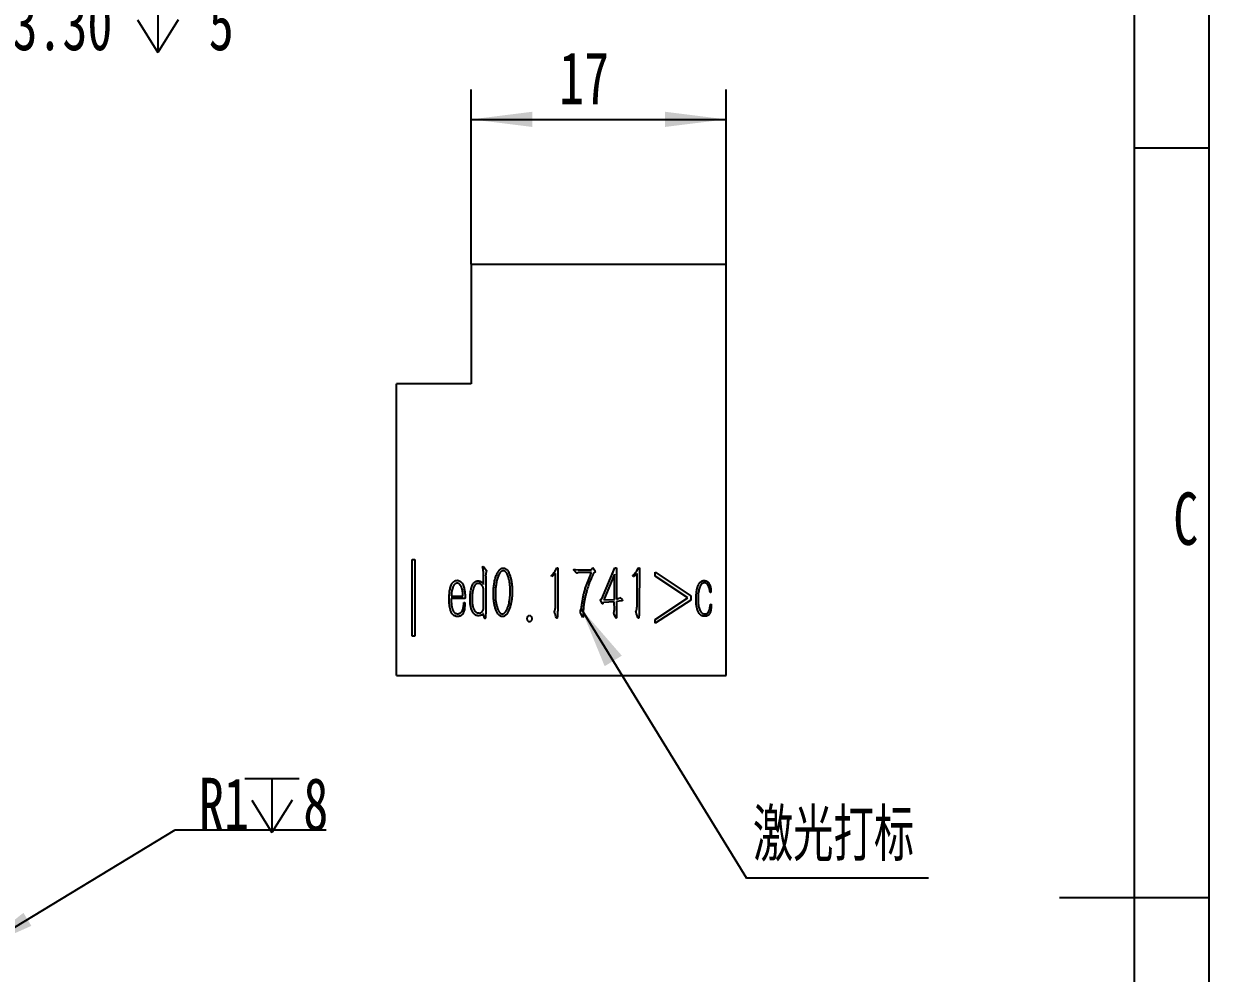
# Model space of a CAD drawing. Header units: millimetres. Extents: x 0 to 210, y 0 to 297.
# Drawn here: x 130.9 to 210, y 143.5 to 206.8 of the extents above; entities that cross this region are included whole.
import ezdxf

# ---------------------------------------------------------------- set-up
doc = ezdxf.new("R2010")
doc.units = ezdxf.units.MM
doc.layers.add('图框', color=7, linetype='Continuous')
doc.layers.add('根据设置的颜色创建', color=7, linetype='Continuous', lineweight=25)
doc.styles.add('SLDTEXTSTYLE0', font='TXT', dxfattribs={"width": 0.7, "bigfont": 'bigfont'})
doc.styles.add('SLDTEXTSTYLE5', font='TXT', dxfattribs={"width": 0.7})
doc.styles.add('SLDTEXTSTYLE7', font='TXT', dxfattribs={"width": 0.642857})
doc.dimstyles.new('SLDDIMSTYLE1', dxfattribs={"dimtxt": 3.5, "dimasz": 4.08, "dimexe": 0, "dimexo": 0.0625, "dimgap": 0.875, "dimtad": 2, "dimrnd": 1e-09, "dimzin": 12, "dimdsep": 46, "dimtxsty": 'SLDTEXTSTYLE5', "dimsah": 1, "dimcen": 0.09, "dimadec": 0, "dimazin": 3, "dimtfac": 1, "dimtmove": 0, "dimatfit": 0, "dimfxl": 0, "dimfrac": 2, "dimtolj": 1, "dimtzin": 12, "dimarcsym": 0})
doc.dimstyles.new('SLDDIMSTYLE4', dxfattribs={"dimtxt": 0.18, "dimasz": 4.08, "dimexe": 0, "dimexo": 0.0625, "dimgap": 0, "dimtad": 0, "dimtih": 1, "dimtoh": 1, "dimdec": 0, "dimrnd": 1e-09, "dimzin": 0, "dimdsep": 46, "dimtxsty": 'Standard', "dimsah": 1, "dimcen": 0.09, "dimadec": 0, "dimazin": 0, "dimtfac": 4.08, "dimtdec": 0, "dimtofl": 0, "dimtmove": 0, "dimatfit": 3, "dimfxl": 0, "dimfrac": 2, "dimtolj": 1, "dimtzin": 0, "dimarcsym": 0})
doc.dimstyles.new('SLDDIMSTYLE5', dxfattribs={"dimtxt": 3.5, "dimasz": 4.08, "dimexe": 0, "dimexo": 0.0625, "dimgap": 0.875, "dimtad": 0, "dimtih": 1, "dimtoh": 1, "dimdec": 6, "dimrnd": 1e-09, "dimzin": 12, "dimdsep": 46, "dimtxsty": 'SLDTEXTSTYLE5', "dimblk1": 'NONE', "dimsah": 1, "dimcen": 0, "dimadec": 0, "dimazin": 3, "dimtfac": 1, "dimtmove": 0, "dimatfit": 3, "dimldrblk": 'NONE', "dimfxl": 0, "dimfrac": 2, "dimtolj": 1, "dimtzin": 12, "dimarcsym": 0})
doc.dimstyles.new('SLDDIMSTYLE8', dxfattribs={"dimtxt": 3.5, "dimasz": 4.08, "dimexe": 0, "dimexo": 0.0625, "dimgap": 0.875, "dimtad": 0, "dimtih": 1, "dimtoh": 1, "dimrnd": 1e-09, "dimzin": 12, "dimdsep": 46, "dimtxsty": 'SLDTEXTSTYLE5', "dimsah": 1, "dimcen": 0, "dimadec": 0, "dimazin": 3, "dimtfac": 1, "dimtofl": 0, "dimtmove": 0, "dimatfit": 3, "dimfxl": 0, "dimfrac": 2, "dimtolj": 1, "dimtzin": 12, "dimarcsym": 0})

# ---------------------------------------------------------------- blocks, each defined once
blk = doc.blocks.new('SW_SYMBOL_HOLE_DEPTH')
at = {"layer": '根据设置的颜色创建', "color": 0}
for p, q in [((0, 875), (800, 875)), ((400, 875), (400, 75)), ((100, 555), (400, 75)), ((700, 555), (400, 75))]:
    blk.add_line(p, q, dxfattribs=at)
blk = doc.blocks.new('_D_8')
at = {"layer": '根据设置的颜色创建'}
for p, q in [((104.416, 232.821), (106.398, 230.183)), ((106.398, 230.183), (122.522, 208.728)), ((122.522, 208.728), (145.59, 208.728))]:
    blk.add_line(p, q, dxfattribs=at)
blk.add_solid([(106.398, 230.183), (108.443, 226.616), (109.256, 227.227)], dxfattribs=at)
at = {"layer": '根据设置的颜色创建', "xscale": 0.004511737089201878, "yscale": 0.004511737089201878, "zscale": 0.004511737089201878}
for p in [(138.625, 209.064), (138.025, 204.55)]:
    blk.add_blockref('SW_SYMBOL_HOLE_DEPTH', p, dxfattribs=at)
at = {"layer": '根据设置的颜色创建', "char_height": 3.5, "attachment_point": 1}
for s, insert, style in [('M4 - 6H', (125.422, 213.055), 'SLDTEXTSTYLE7'), ('5', (143.835, 213.055), 'SLDTEXTSTYLE5'), ('%%c', (124.709, 208.555), 'SLDTEXTSTYLE5'), ('3.30', (130.136, 208.541), 'SLDTEXTSTYLE5'), ('5', (143.236, 208.541), 'SLDTEXTSTYLE5')]:
    blk.add_mtext(s, dxfattribs=dict(at, insert=insert, style=style))
blk = doc.blocks.new('_None')
blk = doc.blocks.new('_D_15')
at = {"layer": '根据设置的颜色创建'}
for p, q in [((160.754, 190.773), (160.754, 202.425)), ((177.754, 190.773), (177.754, 202.425)), ((160.754, 200.425), (177.754, 200.425))]:
    blk.add_line(p, q, dxfattribs=at)
for points in [[(160.754, 200.425), (164.834, 199.917), (164.834, 200.933)], [(177.754, 200.425), (173.674, 200.933), (173.674, 199.917)]]:
    blk.add_solid(points, dxfattribs=at)
at = {"layer": '根据设置的颜色创建', "insert": (166.615, 204.936), "char_height": 3.5, "attachment_point": 1, "style": 'SLDTEXTSTYLE5'}
blk.add_mtext('17', dxfattribs=at)
blk = doc.blocks.new('SW_NOTE_0_2')
at = {"layer": '根据设置的颜色创建', "color": 0}
blk.add_line((12.13, 0), (0, 0), dxfattribs=at)
at = {"layer": '根据设置的颜色创建', "color": 0, "insert": (0.405, 4.625), "char_height": 3.5, "attachment_point": 1, "style": 'SLDTEXTSTYLE0'}
blk.add_mtext('激光打标', dxfattribs=at)
blk = doc.blocks.new('_D_18')
at = {"layer": '根据设置的颜色创建'}
for p, q in [((127.64, 144.941), (140.992, 153.026)), ((140.992, 153.026), (151.076, 153.026)), ((126.785, 144.423), (127.64, 144.941))]:
    blk.add_line(p, q, dxfattribs=at)
blk.add_solid([(127.64, 144.941), (131.394, 146.62), (130.867, 147.489)], dxfattribs=at)
at = {"layer": '根据设置的颜色创建', "xscale": 0.004511737089201878, "yscale": 0.004511737089201878, "zscale": 0.004511737089201878}
blk.add_blockref('SW_SYMBOL_HOLE_DEPTH', (145.647, 152.507), dxfattribs=at)
at = {"layer": '根据设置的颜色创建', "char_height": 3.5, "attachment_point": 1, "style": 'SLDTEXTSTYLE5'}
for s, insert in [('R1', (142.58, 156.499)), ('8', (149.545, 156.499))]:
    blk.add_mtext(s, dxfattribs=dict(at, insert=insert))

msp = doc.modelspace()

# ---------------------------------------------------------------- linework, layer by layer
at = {"color": 7, "linetype": 'Continuous', "lineweight": 25}
for p, q in [((160.75433, 190.7730031), (160.75433, 182.7730031)), ((160.75433, 190.7730031), (177.75433, 190.7730031)), ((177.75433, 163.3270031), (177.75433, 190.7730031)), ((155.75433, 163.3270031), (155.75433, 182.7730031)), ((160.75433, 182.7730031), (155.75433, 182.7730031)), ((156.8176355, 171.0618078), (156.9884218, 171.0618078)), ((156.8176355, 165.9568643), (156.8176355, 171.0618078)), ((156.9884218, 171.0618078), (156.9884218, 165.9568643)), ((161.5012068, 170.5628733), (161.5467, 170.6135871)), ((161.5265637, 170.4823278), (161.5012068, 170.5628733)), ((161.5467, 170.6135871), (161.7734207, 170.316762)), ((166.3794296, 170.1250936), (166.1176568, 169.8983729)), ((166.3749549, 168.151729), (166.3794296, 170.1250936)), ((166.4100071, 170.3868664), (166.4704162, 170.4979894)), ((166.4704162, 170.4979894), (166.5256048, 170.4979894)), ((166.5256048, 170.4979894), (166.5203842, 167.8243265)), ((167.6047652, 170.3973075), (167.7054471, 170.3868664)), ((167.7099219, 170.2362165), (167.6047652, 170.3570348)), ((167.7054471, 170.3868664), (167.8814539, 170.3771711)), ((167.8613176, 170.1802822), (167.8106037, 170.1601458)), ((168.1931948, 170.2004185), (167.9515583, 170.1907232)), ((168.3043178, 170.3667301), (168.7525385, 170.3771711)), ((168.6563314, 169.908814), (168.7771496, 170.2004185)), ((168.7525385, 170.3771711), (168.8576951, 170.527821)), ((168.8576951, 170.527821), (169.0344477, 170.2712687)), ((169.0344477, 170.2712687), (168.9136295, 170.1601458)), ((169.473719, 168.4440793), (170.3246672, 170.4979894)), ((170.3246672, 170.4979894), (170.4350444, 170.4979894)), ((170.4350444, 170.4979894), (170.4350444, 168.4239429)), ((171.8207252, 170.1250936), (171.5589523, 169.8983729)), ((171.8162504, 168.151729), (171.8207252, 170.1250936)), ((171.8513026, 170.3868664), (171.9117118, 170.4979894)), ((171.9117118, 170.4979894), (171.9669003, 170.4979894)), ((171.9669003, 170.4979894), (171.9616798, 167.8243265)), ((173.0154833, 170.2056391), (175.3967959, 168.6297814)), ((173.0154833, 169.9438662), (173.0154833, 170.2056391)), ((161.5467, 169.4352363), (161.572057, 169.3852683)), ((161.572057, 169.3852683), (161.572057, 169.9543073)), ((161.7130116, 169.908814), (161.7130116, 167.5677742)), ((166.1176568, 169.8983729), (166.0975204, 169.984139)), ((168.475104, 169.4605933), (168.6563314, 169.908814)), ((170.2993103, 170.0751255), (169.5893167, 168.3680086)), ((170.2993103, 168.4038066), (170.2993103, 170.0751255)), ((171.5589523, 169.8983729), (171.538816, 169.984139)), ((175.2051275, 168.5044884), (173.0154833, 169.9438662)), ((159.4226855, 168.6901905), (159.417465, 168.6200861)), ((159.417465, 168.6200861), (160.197563, 168.6200861)), ((161.572057, 167.9153131), (161.572057, 169.0727816)), ((170.6364081, 168.4992679), (170.6714603, 168.5290995)), ((170.6714603, 168.5290995), (170.8124149, 168.3836702)), ((175.3967959, 168.6297814), (175.3967959, 168.3583133)), ((176.7451871, 168.8669431), (176.6899986, 168.8669431)), ((176.7407124, 169.0325089), (176.7451871, 168.8669431)), ((160.2229199, 168.4485541), (159.4077697, 168.4485541)), ((160.2579721, 168.0816246), (160.2631927, 168.1920017)), ((160.2631927, 168.1920017), (160.3183813, 168.1920017)), ((168.0477655, 167.6281833), (168.0880382, 167.7691379)), ((169.3782577, 168.4038066), (169.4185304, 168.4135019)), ((169.4834143, 168.1263721), (169.387953, 168.3180405)), ((169.4185304, 168.4135019), (169.473719, 168.4440793)), ((169.5840962, 168.1972223), (169.5341281, 168.1218973)), ((170.2940898, 168.237495), (169.5840962, 168.1972223)), ((169.5893167, 168.3680086), (170.2993103, 168.4038066)), ((170.2993103, 167.7035082), (170.2940898, 168.237495)), ((170.7878038, 168.3031247), (170.4350444, 168.2628519)), ((170.4350444, 168.2628519), (170.4350444, 167.3611899)), ((170.4857582, 168.4336382), (170.5610832, 168.4642157)), ((173.0154833, 167.0591443), (175.2051275, 168.5044884)), ((175.3967959, 168.3583133), (173.0154833, 166.8175078)), ((176.6899986, 167.9555858), (176.7049144, 168.0860993)), ((176.7049144, 168.0860993), (176.7608488, 168.0860993)), ((161.5519206, 167.3917674), (161.5668364, 167.4469559)), ((161.6071092, 167.2403717), (161.572057, 167.3007808)), ((161.7130116, 167.5677742), (161.7025705, 167.2858649)), ((166.3950913, 167.2657286), (166.3391569, 167.4469559)), ((166.4197024, 167.2000989), (166.3950913, 167.2657286)), ((168.1887201, 167.1956242), (168.0276291, 167.5528583)), ((168.2237723, 167.2157605), (168.1887201, 167.1956242)), ((168.2237723, 167.4320401), (168.2237723, 167.2157605)), ((170.3194467, 167.3365788), (170.2940898, 167.4066832)), ((170.36494, 167.2455922), (170.3194467, 167.3365788)), ((171.8363868, 167.2657286), (171.7804524, 167.4469559)), ((171.8609979, 167.2000989), (171.8363868, 167.2657286)), ((173.0154833, 166.8175078), (173.0154833, 167.0591443)), ((156.9884218, 165.9568643), (156.8176355, 165.9568643)), ((155.75433, 163.3270031), (177.75433, 163.3270031))]:
    msp.add_line(p, q, dxfattribs=at)
for points, knots in [([(161.572057, 169.9543073), (161.5722183, 169.9766832), (161.5725232, 170.018955), (161.5705058, 170.0788533), (161.5694002, 170.1318271), (161.5662385, 170.1942588), (161.5608665, 170.2695019), (161.5513366, 170.3432072), (161.5432082, 170.3992899), (161.5386912, 170.4343104), (161.5326961, 170.4611199), (161.5283565, 170.4761275), (161.5265637, 170.4823278)], [0, 0, 0, 0, 0.1263505711, 0.2386972818, 0.338413382, 0.4255567226, 0.591697507, 0.7642624453, 0.8450687819, 0.9117796617, 0.9635527599, 1, 1, 1, 1]), ([(161.7734207, 170.316762), (161.767301, 170.2996624), (161.7561986, 170.2686403), (161.742224, 170.2226535), (161.7315121, 170.1746509), (161.721114, 170.1291213), (161.714213, 170.0820131), (161.7118036, 170.0341397), (161.7111157, 169.9751829), (161.7123441, 169.9321809), (161.7130116, 169.908814)], [0, 0, 0, 0, 0.1310422939, 0.2377367367, 0.3465068799, 0.4858204917, 0.5746067855, 0.6896310429, 0.8313489622, 1, 1, 1, 1]), ([(162.2283536, 168.9273523), (162.230784, 168.9755993), (162.2357634, 169.0744483), (162.2492999, 169.2259605), (162.2692666, 169.3840229), (162.2924204, 169.5463499), (162.3244591, 169.7067062), (162.3654626, 169.8592038), (162.4178068, 170.000201), (162.4700381, 170.1084687), (162.5141921, 170.1878493), (162.5463184, 170.2406552), (162.576882, 170.2882771), (162.6069942, 170.3296517), (162.6365495, 170.3648832), (162.6638069, 170.3954318), (162.6913157, 170.4192154), (162.7258157, 170.442799), (162.7678096, 170.4638331), (162.8164728, 170.4822341), (162.8632973, 170.4928785), (162.8938012, 170.4928045), (162.9085155, 170.4927688)], [0, 0, 0, 0, 0.07916057, 0.1621851762, 0.2491989117, 0.3402302559, 0.43083214, 0.5170141061, 0.5987402001, 0.6769102285, 0.7137491725, 0.7475649816, 0.7781870412, 0.8064617731, 0.8313425874, 0.8535406602, 0.8734694773, 0.8907583641, 0.9219150304, 0.950142765, 0.9759501947, 1, 1, 1, 1]), ([(162.903295, 170.3115415), (162.8917925, 170.3107045), (162.8676217, 170.3089456), (162.8307228, 170.2976354), (162.7915592, 170.27995), (162.7485326, 170.2554184), (162.7037111, 170.2160454), (162.6584534, 170.1584114), (162.6116235, 170.0819637), (162.5627456, 169.9878568), (162.516044, 169.8769801), (162.476365, 169.7499808), (162.4420771, 169.6090075), (162.4162506, 169.4580347), (162.3953879, 169.3069353), (162.3791209, 169.1649101), (162.3666588, 169.0363855), (162.3618717, 168.9552122), (162.3596129, 168.9169112)], [0, 0, 0, 0, 0.0217120379, 0.0456247166, 0.0723052867, 0.1028056921, 0.138738341, 0.1841016935, 0.2406053112, 0.3077652417, 0.3841068001, 0.467357697, 0.5586324363, 0.657765903, 0.75631126, 0.8465280996, 0.9275853118, 1, 1, 1, 1]), ([(163.3410746, 169.2741454), (163.3374778, 169.3107023), (163.3304964, 169.3816587), (163.3182227, 169.4842075), (163.3029922, 169.5793823), (163.2815314, 169.6966357), (163.246888, 169.837328), (163.1991692, 169.9712714), (163.1580123, 170.0723999), (163.1226368, 170.1364743), (163.086657, 170.1908511), (163.0466745, 170.2323475), (163.0077561, 170.264684), (162.9711266, 170.2888525), (162.9369145, 170.3059166), (162.9138763, 170.3097711), (162.903295, 170.3115415)], [0, 0, 0, 0, 0.0930596256, 0.1806273922, 0.261596236, 0.3371918324, 0.4826061386, 0.6280040782, 0.6971375189, 0.7588599939, 0.8131899658, 0.86174906, 0.9042446118, 0.9411020322, 0.9729484077, 1, 1, 1, 1]), ([(162.9085155, 170.4927688), (162.9225857, 170.4903085), (162.9523041, 170.4851119), (162.9962401, 170.4657899), (163.0428718, 170.4400938), (163.0924854, 170.4067894), (163.14202, 170.3620098), (163.1879267, 170.3027005), (163.2305453, 170.2302672), (163.2835079, 170.1156302), (163.3418709, 169.9602477), (163.3876972, 169.7970982), (163.4174646, 169.660876), (163.4368777, 169.5521927), (163.4523142, 169.436945), (163.4688905, 169.2749292), (163.4836736, 169.0673216), (163.4860562, 168.900035), (163.4872498, 168.8162293)], [0, 0, 0, 0, 0.0227311056, 0.04801163368, 0.0760768659, 0.10778188433, 0.1431841474, 0.18217361406, 0.22703060052, 0.27709696109, 0.38361625676, 0.49167286789, 0.54733691486, 0.60619633797, 0.66788496967, 0.73293095136, 0.86620623533, 1, 1, 1, 1]), ([(166.0975204, 169.984139), (166.1187988, 170.0061261), (166.1586862, 170.0473419), (166.2119933, 170.1066851), (166.2558365, 170.1581857), (166.3015022, 170.2183923), (166.3526301, 170.293319), (166.3903865, 170.354877), (166.4100071, 170.3868664)], [0, 0, 0, 0, 0.1795309137, 0.3365381032, 0.4680308961, 0.5762760266, 0.7798061165, 1, 1, 1, 1]), ([(167.6047652, 170.3570348), (167.6007747, 170.3624698), (167.5946669, 170.3707886), (167.5872056, 170.3835686), (167.5936116, 170.3937286), (167.6004346, 170.3959179), (167.6047652, 170.3973075)], [0, 0, 0, 0, 0.39423952173, 0.60342015227, 0.74829008669, 1, 1, 1, 1]), ([(167.7807721, 170.1601458), (167.7766658, 170.1622052), (167.7660729, 170.1675178), (167.7510831, 170.1840806), (167.7307956, 170.2065746), (167.7174101, 170.2255827), (167.7099219, 170.2362165)], [0, 0, 0, 0, 0.1305020911, 0.3366602458, 0.6289044269, 1, 1, 1, 1]), ([(167.8106037, 170.1601458), (167.8048747, 170.158899), (167.7948819, 170.1567242), (167.784992, 170.1591225), (167.7807721, 170.1601458)], [0, 0, 0, 0, 0.5733133534, 1, 1, 1, 1]), ([(167.9515583, 170.1907232), (167.9337926, 170.1908639), (167.903228, 170.1911058), (167.8736876, 170.1834768), (167.8613176, 170.1802822)], [0, 0, 0, 0, 0.5812522601, 1, 1, 1, 1]), ([(167.8814539, 170.3771711), (167.9229567, 170.3742044), (168.0016866, 170.3685766), (168.1138459, 170.3641375), (168.2133654, 170.3627941), (168.2754854, 170.3654824), (168.3043178, 170.3667301)], [0, 0, 0, 0, 0.2948824825, 0.5593856252, 0.7954928687, 1, 1, 1, 1]), ([(168.7771496, 170.2004185), (168.7416008, 170.2009443), (168.6734885, 170.2019516), (168.5762847, 170.2029404), (168.4885261, 170.2022012), (168.4107166, 170.2039817), (168.3426038, 170.2023274), (168.2841803, 170.2028607), (168.2354402, 170.2022291), (168.2061201, 170.2009725), (168.1931948, 170.2004185)], [0, 0, 0, 0, 0.1826314889, 0.3499257717, 0.4993369231, 0.6334299347, 0.7496456243, 0.8492530585, 0.9335459459, 1, 1, 1, 1]), ([(168.9136295, 170.1601458), (168.9082459, 170.1469341), (168.8983661, 170.1226881), (168.8835483, 170.0897526), (168.8729261, 170.062316), (168.8642185, 170.0422845), (168.8569279, 170.0256642), (168.8494853, 170.008504), (168.8395488, 169.9856304), (168.8272442, 169.9568745), (168.8112029, 169.9229588), (168.7943177, 169.882844), (168.7740379, 169.8374126), (168.7438438, 169.7705643), (168.7068996, 169.6863031), (168.6671563, 169.5884189), (168.6301347, 169.4985609), (168.5876485, 169.3860044), (168.5394562, 169.2433115), (168.4830778, 169.0628937), (168.4281776, 168.8652277), (168.3720579, 168.6519041), (168.3221123, 168.4253155), (168.2866236, 168.232025), (168.2639771, 168.0780451), (168.2494145, 167.9672127), (168.239455, 167.8611836), (168.2308671, 167.7610292), (168.2258722, 167.6674995), (168.2227846, 167.5817221), (168.2217535, 167.5041232), (168.2231248, 167.4551579), (168.2237723, 167.4320401)], [0, 0, 0, 0, 0.0150833122, 0.0276807248, 0.0381748204, 0.0461819129, 0.0507723155, 0.0573644518, 0.0659583402, 0.077140872, 0.090432134, 0.105618156, 0.1231521503, 0.1430348239, 0.1831745533, 0.2204180343, 0.2547312275, 0.2859258175, 0.3476022095, 0.413944586, 0.4857572797, 0.5644904229, 0.6471398242, 0.731022198, 0.7722093708, 0.8116905081, 0.8491955576, 0.8847973243, 0.9179669505, 0.9482124839, 0.9755496991, 1, 1, 1, 1]), ([(171.538816, 169.984139), (171.5600944, 170.0061261), (171.5999817, 170.0473419), (171.6532888, 170.1066851), (171.6971321, 170.1581857), (171.7427978, 170.2183923), (171.7939257, 170.293319), (171.831682, 170.354877), (171.8513026, 170.3868664)], [0, 0, 0, 0, 0.1795309137, 0.3365381032, 0.4680308961, 0.5762760266, 0.7798061165, 1, 1, 1, 1]), ([(159.2765104, 168.5044884), (159.2777236, 168.538546), (159.2800621, 168.6041895), (159.2839176, 168.6989884), (159.2912072, 168.7864362), (159.3002282, 168.8916675), (159.3179687, 169.0117675), (159.3441971, 169.1475711), (159.382668, 169.2761112), (159.4232087, 169.3800585), (159.464129, 169.4584434), (159.4991206, 169.510222), (159.538021, 169.5544913), (159.581719, 169.5892135), (159.6265593, 169.6171491), (159.6699358, 169.6403983), (159.7124008, 169.6576157), (159.740785, 169.6640529), (159.7545628, 169.6671775)], [0, 0, 0, 0, 0.0758184964, 0.1461343756, 0.2110325569, 0.2710176123, 0.3810637391, 0.4809580641, 0.5784285819, 0.6791765897, 0.7286584735, 0.7748308199, 0.8179120746, 0.8591987657, 0.898477103, 0.9353370608, 0.9686121969, 1, 1, 1, 1]), ([(159.8052766, 169.4807296), (159.7895001, 169.4788282), (159.7582346, 169.4750601), (159.7124967, 169.4587663), (159.6702631, 169.4318386), (159.6298864, 169.3976063), (159.5938679, 169.3556777), (159.5612174, 169.308111), (159.5337945, 169.2544269), (159.5044016, 169.1741786), (159.4746863, 169.0663676), (159.4501978, 168.9552976), (159.4370584, 168.8657784), (159.4281838, 168.8029933), (159.4237272, 168.7449489), (159.4230214, 168.7078466), (159.4226855, 168.6901905)], [0, 0, 0, 0, 0.0501712765, 0.0994279524, 0.1520368615, 0.2078301066, 0.2663560694, 0.3263487358, 0.3900182285, 0.4564828938, 0.596391126, 0.7435570837, 0.8159727278, 0.882604717, 0.9441347314, 1, 1, 1, 1]), ([(159.7545628, 169.6671775), (159.7746841, 169.6695227), (159.8147781, 169.6741957), (159.8759847, 169.6658454), (159.9362555, 169.6457792), (159.9954528, 169.6154104), (160.0503529, 169.5752486), (160.1008914, 169.52866), (160.1431101, 169.4737594), (160.190333, 169.3925054), (160.2372458, 169.2835263), (160.2736544, 169.1495209), (160.2988208, 169.0228213), (160.3163346, 168.9097643), (160.3264871, 168.8116151), (160.3336906, 168.725077), (160.3372866, 168.6442535), (160.3389707, 168.579268), (160.338035, 168.5311265), (160.3365924, 168.5021191), (160.3318555, 168.4818442), (160.3273955, 168.4653408), (160.3123122, 168.4573254), (160.2913329, 168.4515295), (160.2601794, 168.4497638), (160.2363189, 168.4489891), (160.2229199, 168.4485541)], [0, 0, 0, 0, 0.0378006054, 0.0753222782, 0.1144711658, 0.1563079281, 0.1993189612, 0.2414626397, 0.284566735, 0.3283859793, 0.417179683, 0.5057193339, 0.5878645774, 0.6589503819, 0.7198020893, 0.7725587232, 0.8214809991, 0.8712873982, 0.8940967012, 0.9118368934, 0.9251638947, 0.9337201526, 0.9421102537, 0.9552160106, 0.974851219, 1, 1, 1, 1]), ([(160.197563, 168.6200861), (160.1972015, 168.6544074), (160.1964592, 168.724886), (160.1877239, 168.8344562), (160.1722652, 168.953224), (160.1504585, 169.0569946), (160.1286005, 169.1408668), (160.1102037, 169.1992011), (160.0885363, 169.2504051), (160.0584136, 169.3092604), (160.0150286, 169.3723133), (159.9612592, 169.422279), (159.9154715, 169.4529951), (159.8796218, 169.4688212), (159.8429016, 169.4791821), (159.8177738, 169.4802156), (159.8052766, 169.4807296)], [0, 0, 0, 0, 0.1001543016, 0.2056663457, 0.3205976284, 0.4495231717, 0.514817703, 0.5735586768, 0.6278661348, 0.6768686034, 0.7664481586, 0.8496217789, 0.8894695095, 0.9268212514, 0.9636048728, 1, 1, 1, 1]), ([(160.680836, 168.6253067), (160.6852494, 168.6930268), (160.693755, 168.8235374), (160.7185593, 168.9818667), (160.7439941, 169.0976762), (160.7630478, 169.1752767), (160.7844276, 169.244286), (160.814654, 169.3234313), (160.8569501, 169.4097556), (160.909395, 169.4843187), (160.9546826, 169.5345833), (160.9906293, 169.565287), (161.0284796, 169.5902562), (161.0683534, 169.6102591), (161.1120356, 169.6234354), (161.1589709, 169.6326615), (161.2106138, 169.6353528), (161.2461573, 169.6332354), (161.2647908, 169.6321253)], [0, 0, 0, 0, 0.1560933075, 0.3008240081, 0.3681409417, 0.4289054824, 0.4846282328, 0.5342378758, 0.6237707405, 0.7050275973, 0.7430820204, 0.7791908657, 0.8134586613, 0.8472263106, 0.8814176368, 0.9181018148, 0.9570653567, 1, 1, 1, 1]), ([(161.2297386, 169.4710343), (161.2062006, 169.470902), (161.1609275, 169.4706475), (161.095985, 169.4476865), (161.0392716, 169.4032751), (160.9884255, 169.3400555), (160.941904, 169.2585633), (160.9084177, 169.1788291), (160.8858288, 169.1048537), (160.8674022, 169.0406878), (160.85177, 168.9685448), (160.8299077, 168.8612116), (160.8108196, 168.7149563), (160.8030517, 168.5639897), (160.8039808, 168.4433333), (160.8040401, 168.3610201), (160.8070284, 168.2883921), (160.8104882, 168.2434536), (160.8120953, 168.2225792)], [0, 0, 0, 0, 0.04896008027, 0.09417021703, 0.14095168699, 0.19778779198, 0.2627786871, 0.33662970558, 0.37805700272, 0.42446736939, 0.47616794271, 0.53233698186, 0.65348581351, 0.78412900855, 0.84806368416, 0.90576317182, 0.95622605196, 1, 1, 1, 1]), ([(161.572057, 169.0727816), (161.5674419, 169.0926939), (161.5568751, 169.1382862), (161.5406223, 169.198164), (161.5206298, 169.2521547), (161.4969471, 169.2949213), (161.4646081, 169.3359697), (161.4261657, 169.3760013), (161.3829287, 169.412037), (161.3347077, 169.4400982), (161.2837891, 169.4609446), (161.2478038, 169.4676621), (161.2297386, 169.4710343)], [0, 0, 0, 0, 0.1087070677, 0.2489019121, 0.3296777195, 0.4143001111, 0.5076437859, 0.6067544693, 0.7091696007, 0.8057616984, 0.9024894148, 1, 1, 1, 1]), ([(161.2647908, 169.6321253), (161.2820152, 169.6281726), (161.3169466, 169.6201563), (161.3702556, 169.6023262), (161.4255103, 169.5720088), (161.473185, 169.524632), (161.5147062, 169.4784956), (161.5374104, 169.447797), (161.5467, 169.4352363)], [0, 0, 0, 0, 0.1494943641, 0.3031780374, 0.4746116082, 0.6771117254, 0.8678863826, 1, 1, 1, 1]), ([(168.0880382, 167.7691379), (168.0932831, 167.7989652), (168.1044665, 167.8625636), (168.1217451, 167.9639331), (168.1394752, 168.0776123), (168.1578993, 168.1987519), (168.1768054, 168.3180366), (168.1933972, 168.4258145), (168.2094323, 168.5169473), (168.2233515, 168.5971903), (168.2402933, 168.6775802), (168.2629147, 168.7687262), (168.2915028, 168.8763111), (168.3244341, 168.9963288), (168.3617492, 169.120411), (168.3983316, 169.2413784), (168.4366163, 169.3537819), (168.4625759, 169.4258252), (168.475104, 169.4605933)], [0, 0, 0, 0, 0.0522440356, 0.1113957677, 0.1773884808, 0.2507167674, 0.3227737309, 0.3857343621, 0.4388234636, 0.4823976345, 0.5262180188, 0.5805128326, 0.6443812132, 0.7182529899, 0.7951893952, 0.8678968155, 0.9362469053, 1, 1, 1, 1]), ([(175.7585049, 168.6200861), (175.7629684, 168.6885457), (175.7716535, 168.8217555), (175.7963161, 168.9838122), (175.8216485, 169.1039405), (175.8412113, 169.1845522), (175.8638225, 169.2563705), (175.8875013, 169.3205835), (175.9140823, 169.3775786), (175.9412928, 169.4291467), (175.9706272, 169.4749266), (176.0013492, 169.5159863), (176.0348633, 169.5517424), (176.0712084, 169.5830081), (176.1107589, 169.6091406), (176.1534244, 169.6300428), (176.1982876, 169.6455819), (176.244954, 169.6565467), (176.2934855, 169.6601485), (176.3260625, 169.6578789), (176.3424597, 169.6567365)], [0, 0, 0, 0, 0.1551942323, 0.3019797774, 0.3703840013, 0.4330087209, 0.4895885953, 0.5406812209, 0.5877505066, 0.6317946133, 0.6725238319, 0.710665073, 0.7476778237, 0.7831895457, 0.8189189286, 0.8546438828, 0.890404252, 0.9261601963, 0.9628336688, 1, 1, 1, 1]), ([(176.3379849, 169.500866), (176.324043, 169.5012769), (176.2967915, 169.5020801), (176.2570233, 169.4963296), (176.2190283, 169.4871695), (176.1728866, 169.4657275), (176.1196546, 169.4297052), (176.0762018, 169.3800621), (176.0469173, 169.3312628), (176.024553, 169.2860976), (176.0025609, 169.2327263), (175.9736541, 169.1503344), (175.9424229, 169.0385994), (175.9169848, 168.9210442), (175.901991, 168.8187253), (175.8941339, 168.7308388), (175.8892282, 168.6323163), (175.8864645, 168.5276272), (175.885644, 168.4256796), (175.886961, 168.3351983), (175.8868876, 168.2608357), (175.8888875, 168.2166097), (175.8897642, 168.1972223)], [0, 0, 0, 0, 0.0275976287, 0.0539436388, 0.079403617, 0.1047728115, 0.1543931685, 0.2057145714, 0.2340289153, 0.267087937, 0.3055274913, 0.3483910483, 0.4401155201, 0.5353206559, 0.5866160247, 0.6450202964, 0.7101632551, 0.7821412142, 0.8526154536, 0.9122480807, 0.9615320246, 1, 1, 1, 1]), ([(176.6899986, 168.8669431), (176.6864994, 168.8965565), (176.6796574, 168.9544611), (176.6652388, 169.0420197), (176.6438038, 169.1335077), (176.6128235, 169.2300149), (176.5721187, 169.3271029), (176.5217776, 169.3979499), (176.474965, 169.445314), (176.4339858, 169.472588), (176.3877373, 169.4915176), (176.3547922, 169.497708), (176.3379849, 169.500866)], [0, 0, 0, 0, 0.1149325117, 0.2247332431, 0.3418774536, 0.4767303545, 0.6152776191, 0.7458301375, 0.8088483276, 0.8710378256, 0.9342088225, 1, 1, 1, 1]), ([(176.3424597, 169.6567365), (176.3579333, 169.6524661), (176.3929034, 169.6428151), (176.438215, 169.6258009), (176.478933, 169.6053991), (176.5125437, 169.5824046), (176.5459353, 169.5517274), (176.5809552, 169.515012), (176.6144474, 169.4698823), (176.6462282, 169.4160646), (176.6721143, 169.351782), (176.6958986, 169.2820305), (176.715243, 169.2114605), (176.7298119, 169.1455503), (176.7384439, 169.0866813), (176.7399932, 169.0496845), (176.7407124, 169.0325089)], [0, 0, 0, 0, 0.0603382161, 0.13636369742, 0.18150623626, 0.23127785025, 0.28886809306, 0.35168168896, 0.42177714642, 0.49968092375, 0.58595372381, 0.68171322942, 0.77671721513, 0.86085772136, 0.9354039099, 1, 1, 1, 1]), ([(161.2797066, 167.3112219), (161.2645491, 167.3101266), (161.2337244, 167.3078994), (161.1863646, 167.3111293), (161.137606, 167.3202493), (161.0889516, 167.3349578), (161.042444, 167.3537027), (161.0013188, 167.3770458), (160.9654031, 167.4027906), (160.9264866, 167.4450777), (160.884761, 167.5083289), (160.8342455, 167.5908522), (160.7907264, 167.6829491), (160.7577883, 167.7634964), (160.7371337, 167.8334062), (160.7224612, 167.8936766), (160.708247, 167.9620744), (160.6907965, 168.0620007), (160.6751902, 168.1882855), (160.6698585, 168.3369007), (160.6724412, 168.4814692), (160.6780221, 168.5770933), (160.680836, 168.6253067)], [0, 0, 0, 0, 0.0280576605, 0.0570585422, 0.0874245754, 0.1195469068, 0.1508573992, 0.1798619195, 0.2067832912, 0.232129871, 0.2855357413, 0.3465175065, 0.4108294799, 0.4735329839, 0.5071073892, 0.5454368629, 0.5881443649, 0.6361803514, 0.7328807604, 0.8229993884, 0.9107568336, 1, 1, 1, 1]), ([(162.8026131, 167.2508127), (162.7885709, 167.2527866), (162.7589849, 167.2569454), (162.7143885, 167.2744459), (162.6679473, 167.3014095), (162.6183681, 167.3369532), (162.5684446, 167.3857848), (162.5203712, 167.4489451), (162.4742694, 167.5267773), (162.4304575, 167.6177966), (162.3893074, 167.7191767), (162.3532753, 167.8285673), (162.3198923, 167.9435187), (162.2931435, 168.0637063), (162.2711321, 168.1851753), (162.2538615, 168.3045739), (162.2417434, 168.4205051), (162.2352036, 168.5325067), (162.2329168, 168.6397224), (162.2305, 168.7411459), (162.2289881, 168.8363617), (162.2285599, 168.8977688), (162.2283536, 168.9273523)], [0, 0, 0, 0, 0.0225587751, 0.047529598, 0.0757635975, 0.1081265677, 0.1445844134, 0.1867040929, 0.2343790443, 0.2886501354, 0.3477099432, 0.4087818015, 0.4722961538, 0.5385801852, 0.6050856792, 0.6691878376, 0.7309815863, 0.790968739, 0.8480957153, 0.9020412874, 0.9528074382, 1, 1, 1, 1]), ([(162.3596129, 168.9169112), (162.3590821, 168.8927984), (162.3579551, 168.8415943), (162.3568832, 168.7600412), (162.3588829, 168.6692947), (162.3622996, 168.5353841), (162.3748436, 168.3603798), (162.4069038, 168.1502791), (162.4526919, 167.9468132), (162.5031463, 167.787374), (162.5501189, 167.6737157), (162.5861637, 167.6031754), (162.6240841, 167.5461884), (162.6638133, 167.5027809), (162.7040003, 167.4720187), (162.7415565, 167.4500367), (162.7771457, 167.4349422), (162.800997, 167.4329737), (162.8123084, 167.4320401)], [0, 0, 0, 0, 0.04410733791, 0.093662807, 0.14913367958, 0.21007965363, 0.33863696713, 0.46966957317, 0.59837149562, 0.71971283178, 0.77493163486, 0.82312330837, 0.86435595101, 0.89974031974, 0.93020313158, 0.95648069272, 0.97936113485, 1, 1, 1, 1]), ([(163.4872498, 168.8162293), (163.4826843, 168.7490767), (163.4733011, 168.6110642), (163.4509792, 168.3996924), (163.4141641, 168.1798004), (163.3678371, 167.9945731), (163.3230273, 167.8470926), (163.2850271, 167.740672), (163.242509, 167.640173), (163.197129, 167.5465695), (163.1499197, 167.4632453), (163.1010509, 167.3932288), (163.0494113, 167.339302), (162.9963585, 167.3005664), (162.9445592, 167.2743158), (162.8950652, 167.2575316), (162.8479319, 167.2482151), (162.8173089, 167.2499704), (162.8026131, 167.2508127)], [0, 0, 0, 0, 0.110030562, 0.2261357584, 0.3473350664, 0.4741927012, 0.5379558984, 0.5992749136, 0.6588298572, 0.7162656996, 0.7692453576, 0.8152609859, 0.8554973466, 0.8906955849, 0.9221389993, 0.9500275335, 0.9760185341, 1, 1, 1, 1]), ([(162.8123084, 167.4320401), (162.8227802, 167.4321748), (162.8452735, 167.4324641), (162.8804654, 167.4409271), (162.9174623, 167.4587421), (162.9585003, 167.4821525), (163.0006595, 167.5181818), (163.0422715, 167.5674199), (163.0830574, 167.6305242), (163.1237338, 167.705143), (163.1622107, 167.7881608), (163.1966779, 167.8761153), (163.2266736, 167.9669088), (163.2591142, 168.0939351), (163.2924647, 168.2586832), (163.3224211, 168.4598677), (163.3422872, 168.6582643), (163.3505603, 168.820118), (163.3528616, 168.9482345), (163.3509491, 169.0501843), (163.3473407, 169.1595872), (163.3432091, 169.235122), (163.3410746, 169.2741454)], [0, 0, 0, 0, 0.0154063132, 0.0330925547, 0.0527727996, 0.0757716275, 0.1025590819, 0.1339949893, 0.1704772757, 0.21311234, 0.2591756181, 0.3052388962, 0.3522812338, 0.4000049795, 0.4983789142, 0.5998907278, 0.6996772142, 0.7921332455, 0.838672043, 0.8885080749, 0.9424002862, 1, 1, 1, 1]), ([(176.3581213, 167.2709491), (176.3251921, 167.2711485), (176.2594423, 167.2715467), (176.1794241, 167.2912499), (176.1205339, 167.3160319), (176.0806987, 167.3385039), (176.0449736, 167.3646694), (176.0037648, 167.4067034), (175.959303, 167.4691944), (175.9118422, 167.5534464), (175.870332, 167.6480897), (175.8384383, 167.7327781), (175.8154343, 167.8069427), (175.8002845, 167.8697971), (175.7860883, 167.9392349), (175.768255, 168.0393432), (175.7526113, 168.1678983), (175.7475866, 168.3214907), (175.7499992, 168.4717737), (175.7556828, 168.5708778), (175.7585049, 168.6200861)], [0, 0, 0, 0, 0.05953449077, 0.11887259617, 0.14774320856, 0.17518262938, 0.20158522772, 0.22770957077, 0.28150688547, 0.3400181786, 0.40273744924, 0.4686015527, 0.50394633162, 0.54339487131, 0.58572054511, 0.63238711775, 0.72767149462, 0.82010529883, 0.91067667128, 1, 1, 1, 1]), ([(159.8656858, 167.260508), (159.8470416, 167.2598532), (159.8091549, 167.2585226), (159.7496071, 167.2643393), (159.6852804, 167.2827953), (159.6285764, 167.3074783), (159.5800545, 167.3344239), (159.544614, 167.3639004), (159.5084707, 167.3970644), (159.473803, 167.4374272), (159.4398979, 167.485562), (159.4121982, 167.5455258), (159.3837852, 167.6139812), (159.3532701, 167.7204786), (159.3211719, 167.8618221), (159.2955752, 168.0091633), (159.2827698, 168.1361311), (159.2771441, 168.2461262), (159.2751873, 168.3704896), (159.2760538, 168.4582498), (159.2765104, 168.5044884)], [0, 0, 0, 0, 0.0361509323, 0.0734623522, 0.1154380022, 0.1653073004, 0.1931658098, 0.2226724275, 0.2543836825, 0.2882075103, 0.3256401371, 0.3681027248, 0.4158955448, 0.4692615719, 0.5825500595, 0.6968866155, 0.758896082, 0.8298504528, 0.9103523606, 1, 1, 1, 1]), ([(159.4077697, 168.4485541), (159.4083822, 168.4030624), (159.4095675, 168.3150322), (159.4135907, 168.1829751), (159.4287554, 168.0468876), (159.4497938, 167.9289492), (159.471363, 167.8316878), (159.4918648, 167.7632081), (159.5131357, 167.7005182), (159.5365406, 167.6437455), (159.5650552, 167.5940865), (159.598224, 167.5504674), (159.6372192, 167.5139591), (159.6806271, 167.4839122), (159.7273751, 167.4613289), (159.7761776, 167.4481042), (159.8258588, 167.4422002), (159.8587294, 167.4453569), (159.8753811, 167.4469559)], [0, 0, 0, 0, 0.1101276294, 0.2131061237, 0.3196222982, 0.4412003744, 0.5029423347, 0.5606343197, 0.6141052722, 0.6631695057, 0.7089943342, 0.7523215949, 0.7953133054, 0.8377071436, 0.8796933599, 0.9202764227, 0.9596136831, 1, 1, 1, 1]), ([(160.3183813, 168.1920017), (160.3180392, 168.1524718), (160.3173701, 168.0751347), (160.313727, 167.9602286), (160.3066658, 167.8451278), (160.2923423, 167.7279781), (160.2675749, 167.6089072), (160.2283554, 167.5149248), (160.1902308, 167.4453487), (160.1579468, 167.3990914), (160.1218931, 167.3595167), (160.0828164, 167.3248972), (160.0380697, 167.2974522), (159.9863943, 167.2781652), (159.9285011, 167.2645179), (159.8871478, 167.2618781), (159.8656858, 167.260508)], [0, 0, 0, 0, 0.1024365539, 0.2004085393, 0.2978964369, 0.4011320274, 0.5061531024, 0.6119046545, 0.6635254647, 0.7116039834, 0.7576679547, 0.8019684047, 0.846493115, 0.8927907326, 0.9443592603, 1, 1, 1, 1]), ([(159.8753811, 167.4469559), (159.899054, 167.4505755), (159.9476915, 167.4580121), (160.0163314, 167.4908384), (160.0792394, 167.5379078), (160.124473, 167.5897526), (160.1547299, 167.641102), (160.1762693, 167.689088), (160.1950629, 167.7463177), (160.2196627, 167.8328409), (160.2435543, 167.9454139), (160.2532508, 168.0370205), (160.2579721, 168.0816246)], [0, 0, 0, 0, 0.0885101797, 0.1818496837, 0.2787576385, 0.3788650184, 0.4347386781, 0.4995874406, 0.5737214192, 0.6581533873, 0.8335519231, 1, 1, 1, 1]), ([(160.8120953, 168.2225792), (160.8166184, 168.1695229), (160.8252965, 168.0677284), (160.8486936, 167.944618), (160.87524, 167.8553301), (160.8969498, 167.7942494), (160.9211855, 167.7377048), (160.9487527, 167.6863932), (160.9783902, 167.6402539), (161.0114339, 167.6009574), (161.0455436, 167.5666755), (161.0826723, 167.5395837), (161.1219541, 167.5181678), (161.1640159, 167.5033916), (161.2086932, 167.4940253), (161.239386, 167.4929828), (161.2550955, 167.4924492)], [0, 0, 0, 0, 0.1701326412, 0.3264186025, 0.3993240219, 0.4676802841, 0.5335103117, 0.5957165592, 0.6536728251, 0.7084023748, 0.7595300896, 0.807839139, 0.8547628126, 0.9020082522, 0.9498445733, 1, 1, 1, 1]), ([(161.2550955, 167.4924492), (161.2702803, 167.4920128), (161.2990198, 167.4911867), (161.3395875, 167.4966831), (161.3754599, 167.5057356), (161.414868, 167.5262626), (161.4555723, 167.5576615), (161.4950302, 167.6017561), (161.5249589, 167.6500782), (161.5474474, 167.6942108), (161.5615348, 167.738324), (161.5668311, 167.7856814), (161.571559, 167.845852), (161.5718804, 167.8906837), (161.572057, 167.9153131)], [0, 0, 0, 0, 0.0751939259, 0.1423159854, 0.2024276632, 0.2575551156, 0.3613500222, 0.4556324718, 0.5493248168, 0.642496735, 0.7005901898, 0.7778178283, 0.8779390562, 1, 1, 1, 1]), ([(166.3391569, 167.4469559), (166.3324236, 167.4640076), (166.3206946, 167.4937106), (166.3088625, 167.5327891), (166.2998864, 167.5577424), (166.2975006, 167.5779681), (166.3089929, 167.5969399), (166.3174567, 167.6261506), (166.3304801, 167.6634362), (166.3427787, 167.7074433), (166.3536413, 167.7549923), (166.3634265, 167.8063674), (166.3689721, 167.8642502), (166.3716924, 167.919516), (166.3737801, 167.9727255), (166.3741594, 168.0239513), (166.3752056, 168.0846043), (166.3750422, 168.1283602), (166.3749549, 168.151729)], [0, 0, 0, 0, 0.0762724811, 0.132862725, 0.1695219286, 0.1871371135, 0.2149891664, 0.2578512575, 0.3144415014, 0.378948551, 0.4479515891, 0.5173412019, 0.5963898835, 0.6896293741, 0.7475926645, 0.8179394206, 0.9027664682, 1, 1, 1, 1]), ([(166.5203842, 167.8243265), (166.5197895, 167.8002142), (166.5186492, 167.7539816), (166.5185567, 167.6878347), (166.5163813, 167.6279448), (166.516208, 167.5742262), (166.5145904, 167.526749), (166.5127198, 167.4855033), (166.5125421, 167.4504119), (166.5092333, 167.3954893), (166.5052905, 167.3199747), (166.4955125, 167.242196), (166.4877285, 167.1867754), (166.4798154, 167.161547), (166.4697903, 167.1415855), (166.4597853, 167.1439134), (166.4555004, 167.1449103)], [0, 0, 0, 0, 0.1035990043, 0.1986395609, 0.2840905735, 0.360979878, 0.429352696, 0.4881207336, 0.5383188809, 0.580017961, 0.7244914899, 0.8621057041, 0.9195094817, 0.9600297953, 0.9828817993, 1, 1, 1, 1]), ([(169.387953, 168.3180405), (169.3838692, 168.3293589), (169.3771351, 168.3480227), (169.3722324, 168.3730741), (169.3736263, 168.3907425), (169.3768618, 168.399869), (169.3782577, 168.4038066)], [0, 0, 0, 0, 0.40782684489, 0.67250223392, 0.85870452213, 1, 1, 1, 1]), ([(169.5341281, 168.1218973), (169.5308674, 168.1140038), (169.5259395, 168.1020743), (169.5077197, 168.0897715), (169.4940513, 168.1074188), (169.4875923, 168.1189275), (169.4834143, 168.1263721)], [0, 0, 0, 0, 0.3207255881, 0.4847157862, 0.6666821062, 1, 1, 1, 1]), ([(170.4350444, 168.4239429), (170.4454159, 168.4238643), (170.4630515, 168.4237306), (170.4791339, 168.4307478), (170.4857582, 168.4336382)], [0, 0, 0, 0, 0.5881037369, 1, 1, 1, 1]), ([(170.5610832, 168.4642157), (170.5708208, 168.46785), (170.5881779, 168.4743281), (170.6105273, 168.484057), (170.6263485, 168.4915479), (170.6337205, 168.4972053), (170.6364081, 168.4992679)], [0, 0, 0, 0, 0.3737868845, 0.6662632596, 0.8783287967, 1, 1, 1, 1]), ([(170.8124149, 168.3836702), (170.8195957, 168.3750287), (170.8313503, 168.3608828), (170.8364807, 168.3369439), (170.8315881, 168.3207547), (170.822442, 168.3090961), (170.8064996, 168.3042092), (170.7947647, 168.3035285), (170.7878038, 168.3031247)], [0, 0, 0, 0, 0.28176459946, 0.46123718185, 0.59299217891, 0.70044624402, 0.82231104033, 1, 1, 1, 1]), ([(171.7804524, 167.4469559), (171.7737191, 167.4640076), (171.7619901, 167.4937106), (171.7501581, 167.5327891), (171.7411819, 167.5577424), (171.7387961, 167.5779681), (171.7502885, 167.5969399), (171.7587522, 167.6261506), (171.7717757, 167.6634362), (171.7840743, 167.7074433), (171.7949368, 167.7549923), (171.8047221, 167.8063674), (171.8102677, 167.8642502), (171.812988, 167.919516), (171.8150757, 167.9727255), (171.815455, 168.0239513), (171.8165011, 168.0846043), (171.8163377, 168.1283602), (171.8162504, 168.151729)], [0, 0, 0, 0, 0.0762724811, 0.132862725, 0.1695219286, 0.1871371135, 0.2149891664, 0.2578512575, 0.3144415014, 0.378948551, 0.4479515891, 0.5173412019, 0.5963898835, 0.6896293741, 0.7475926645, 0.8179394206, 0.9027664682, 1, 1, 1, 1]), ([(171.9616798, 167.8243265), (171.9610851, 167.8002142), (171.9599448, 167.7539816), (171.9598522, 167.6878347), (171.9576768, 167.6279448), (171.9575035, 167.5742262), (171.9558859, 167.526749), (171.9540153, 167.4855033), (171.9538376, 167.4504119), (171.9505288, 167.3954893), (171.946586, 167.3199747), (171.936808, 167.242196), (171.929024, 167.1867754), (171.9211109, 167.161547), (171.9110858, 167.1415855), (171.9010808, 167.1439134), (171.8967959, 167.1449103)], [0, 0, 0, 0, 0.1035990043, 0.1986395609, 0.2840905735, 0.360979878, 0.429352696, 0.4881207336, 0.5383188809, 0.580017961, 0.7244914899, 0.8621057041, 0.9195094817, 0.9600297953, 0.9828817993, 1, 1, 1, 1]), ([(175.8897642, 168.1972223), (175.8956279, 168.1426639), (175.9068335, 168.0384028), (175.9362984, 167.8903696), (175.9774161, 167.7575598), (176.0209938, 167.6577744), (176.0607492, 167.5873303), (176.0931986, 167.5438823), (176.1264934, 167.5071939), (176.1631183, 167.479185), (176.2020387, 167.4576344), (176.2443778, 167.4427629), (176.2901135, 167.4336524), (176.3217828, 167.4325858), (176.3379849, 167.4320401)], [0, 0, 0, 0, 0.1694530853, 0.3238251259, 0.4654290988, 0.5981390783, 0.6593871318, 0.7148335448, 0.76536053, 0.8119019959, 0.8565815602, 0.9022467978, 0.9499892083, 1, 1, 1, 1]), ([(176.3379849, 167.4320401), (176.3531651, 167.4315738), (176.3819301, 167.4306902), (176.4228081, 167.4366077), (176.4585407, 167.4484198), (176.4984087, 167.4719012), (176.5396236, 167.5096204), (176.5746174, 167.5536843), (176.5980719, 167.595087), (176.6149177, 167.6327366), (176.63216, 167.6759282), (176.6544266, 167.743279), (176.6774035, 167.8368169), (176.6857122, 167.9151658), (176.6899986, 167.9555858)], [0, 0, 0, 0, 0.0648736547, 0.1229295949, 0.1757311838, 0.224802348, 0.3197463843, 0.4129288719, 0.4643742614, 0.5229055609, 0.5892616424, 0.6632496293, 0.8262710744, 1, 1, 1, 1]), ([(176.7608488, 168.0860993), (176.759327, 168.0473179), (176.756498, 167.9752257), (176.7529405, 167.8732767), (176.7487576, 167.7799993), (176.7367102, 167.6914721), (176.7183822, 167.6049129), (176.6919713, 167.5233204), (176.6585096, 167.4478138), (176.6148514, 167.3836134), (176.5628594, 167.3319387), (176.5019021, 167.2958672), (176.4326587, 167.2741233), (176.3836435, 167.272036), (176.3581213, 167.2709491)], [0, 0, 0, 0, 0.1143727189, 0.2126116846, 0.3006751469, 0.3893671757, 0.4755859307, 0.561076376, 0.6417174853, 0.7181241822, 0.7885850077, 0.8559299857, 0.9249827606, 1, 1, 1, 1]), ([(161.5668364, 167.4469559), (161.5585315, 167.438347), (161.5432555, 167.4225116), (161.5203092, 167.4030227), (161.5029515, 167.3859224), (161.481144, 167.3694997), (161.447238, 167.3530945), (161.3983789, 167.3351096), (161.3409144, 167.318676), (161.2999404, 167.313686), (161.2797066, 167.3112219)], [0, 0, 0, 0, 0.10991946052, 0.20218535905, 0.27661288897, 0.3337634742, 0.45237262625, 0.62093488408, 0.81281111197, 1, 1, 1, 1]), ([(161.572057, 167.3007808), (161.5670273, 167.3095956), (161.5578166, 167.3257379), (161.5492906, 167.3500786), (161.5457924, 167.3724453), (161.5499652, 167.385602), (161.5519206, 167.3917674)], [0, 0, 0, 0, 0.314555633, 0.5760359218, 0.8013278726, 1, 1, 1, 1]), ([(161.6675183, 167.1195534), (161.6652528, 167.1202188), (161.6586823, 167.1221486), (161.6460234, 167.1306979), (161.6340002, 167.1545741), (161.6236916, 167.1815304), (161.615738, 167.206979), (161.6115631, 167.2230182), (161.6079499, 167.2332722), (161.6073163, 167.2386226), (161.6071092, 167.2403717)], [0, 0, 0, 0, 0.0504516382, 0.1463245015, 0.3160034275, 0.6073346392, 0.7688149134, 0.8849633069, 0.9623955692, 1, 1, 1, 1]), ([(161.7025705, 167.2858649), (161.7021487, 167.2626884), (161.7013776, 167.2203146), (161.6937497, 167.1713597), (161.6843417, 167.1408652), (161.6806896, 167.1270037), (161.674062, 167.1176173), (161.669336, 167.1190156), (161.6675183, 167.1195534)], [0, 0, 0, 0, 0.3912104739, 0.7152530825, 0.8376369339, 0.922734692, 0.9702825738, 1, 1, 1, 1]), ([(164.4903395, 167.1195534), (164.4912698, 167.1377674), (164.4931026, 167.1736526), (164.5054401, 167.225413), (164.5279605, 167.271643), (164.5614118, 167.3066525), (164.5996356, 167.331778), (164.6282523, 167.3350413), (164.6417352, 167.3365788)], [0, 0, 0, 0, 0.1870477438, 0.3685212792, 0.5432576517, 0.707668276, 0.8622665355, 1, 1, 1, 1]), ([(164.6417352, 166.9032739), (164.6269479, 166.9033816), (164.597025, 166.9035995), (164.5580453, 166.9300291), (164.52845, 166.9660099), (164.5048828, 167.0097054), (164.4927299, 167.0622397), (164.4911713, 167.0996092), (164.4903395, 167.1195534)], [0, 0, 0, 0, 0.1473023984, 0.2980732255, 0.4575452555, 0.6202656831, 0.7973351753, 1, 1, 1, 1]), ([(164.6417352, 167.3365788), (164.6526598, 167.3336294), (164.6770546, 167.3270435), (164.7110937, 167.303358), (164.7460422, 167.2706198), (164.7687957, 167.2226974), (164.7841479, 167.1699538), (164.7907901, 167.1150658), (164.7889146, 167.0602781), (164.77779, 167.0261673), (164.7722487, 167.0091763)], [0, 0, 0, 0, 0.0854910646, 0.1909016997, 0.3112116592, 0.4456624874, 0.5874491344, 0.728376154, 0.8647012276, 1, 1, 1, 1]), ([(164.7722487, 167.0091763), (164.7637353, 166.9937501), (164.7476209, 166.9645509), (164.7145224, 166.9311144), (164.6793349, 166.9076788), (164.6536973, 166.9046753), (164.6417352, 166.9032739)], [0, 0, 0, 0, 0.2987040655, 0.5653954933, 0.7972203466, 1, 1, 1, 1]), ([(166.4555004, 167.1449103), (166.4545099, 167.1456601), (166.4502701, 167.1488693), (166.4401596, 167.1556619), (166.4281462, 167.1738699), (166.4228875, 167.190205), (166.4197024, 167.2000989)], [0, 0, 0, 0, 0.0553162664, 0.2367671115, 0.537720138, 1, 1, 1, 1]), ([(168.0276291, 167.5528583), (168.0307164, 167.5625242), (168.0361528, 167.5795448), (168.0419629, 167.6020354), (168.045909, 167.6174139), (168.0472932, 167.6254436), (168.0477655, 167.6281833)], [0, 0, 0, 0, 0.3900244626, 0.6867966825, 0.8931339555, 1, 1, 1, 1]), ([(170.2940898, 167.4066832), (170.2902337, 167.4150842), (170.2832561, 167.4302859), (170.2756125, 167.4512405), (170.268788, 167.4667105), (170.2649889, 167.4851152), (170.2694453, 167.5138666), (170.2792669, 167.5541302), (170.2910622, 167.5971731), (170.296604, 167.6365047), (170.2988791, 167.6704117), (170.2991645, 167.6923181), (170.2993103, 167.7035082)], [0, 0, 0, 0, 0.0908031708, 0.1643101311, 0.2192199313, 0.2565975908, 0.3473020803, 0.5002279505, 0.6661670863, 0.7846934984, 0.8900174221, 1, 1, 1, 1]), ([(170.414908, 167.1598262), (170.4106972, 167.162329), (170.3980034, 167.1698741), (170.3868782, 167.1942226), (170.3735106, 167.219495), (170.3675012, 167.2377933), (170.36494, 167.2455922)], [0, 0, 0, 0, 0.1430747988, 0.4313041367, 0.7576147996, 1, 1, 1, 1]), ([(170.4350444, 167.3611899), (170.4350264, 167.358455), (170.434966, 167.3492509), (170.4361244, 167.3298752), (170.4365942, 167.2990451), (170.4371987, 167.2607349), (170.4382339, 167.2222935), (170.4378994, 167.191158), (170.4358813, 167.1715236), (170.4311346, 167.1589053), (170.4218431, 167.1566459), (170.417074, 167.1588329), (170.414908, 167.1598262)], [0, 0, 0, 0, 0.03757017126, 0.12643805208, 0.26651397264, 0.46122572712, 0.65252254636, 0.79601294576, 0.88585993671, 0.92865565458, 0.96759800548, 1, 1, 1, 1]), ([(171.8967959, 167.1449103), (171.8958054, 167.1456601), (171.8915657, 167.1488693), (171.8814552, 167.1556619), (171.8694418, 167.1738699), (171.8641831, 167.190205), (171.8609979, 167.2000989)], [0, 0, 0, 0, 0.0553162664, 0.2367671115, 0.537720138, 1, 1, 1, 1])]:
    msp.add_open_spline(points, degree=3, knots=knots, dxfattribs=at)
at = {"layer": '图框'}
for p, q in [((210, 0), (210, 297)), ((210, 198.5), (205, 198.5))]:
    msp.add_line(p, q, dxfattribs=at)
at = {"layer": '图框', "lineweight": 25}
for p, q in [((205, 4.9729393), (205, 292)), ((210, 148.5), (200, 148.5))]:
    msp.add_line(p, q, dxfattribs=at)

# ---------------------------------------------------------------- block references
at = {"layer": '根据设置的颜色创建'}
msp.add_blockref('SW_NOTE_0_2', (179.1274038, 149.8076924), dxfattribs=at)

# ---------------------------------------------------------------- texts
at = {"layer": '图框', "insert": (208.4272569, 175.5357757), "char_height": 3.5, "attachment_point": 2, "style": 'SLDTEXTSTYLE5'}
msp.add_mtext('C', dxfattribs=at)

# ---------------------------------------------------------------- dimensions: what is measured, and where the dimension line sits
at = {"layer": '根据设置的颜色创建'}
dim = msp.add_diameter_dim_2p(p1=(104.4157762, 232.8211984), p2=(106.398301, 230.1830939), text=' M4 - 6H {\\fGDT;x} 5\\P%%c 3.30 {\\fGDT;x} 5\\P', dimstyle='SLDDIMSTYLE5', override={"dimpost": '<>'}, dxfattribs=at)
dim.commit()
dim.dimension.update_dxf_attribs({"geometry": '_D_8', "text_midpoint": (134.8498523, 208.5437199), "dimtype": 163})
dim = msp.add_linear_dim(base=(177.75433, 200.4246327), p1=(160.75433, 190.7730031), p2=(177.75433, 190.7730031), dimstyle='SLDDIMSTYLE1', dxfattribs=at)
dim.commit()
dim.dimension.update_dxf_attribs({"geometry": '_D_15', "text_midpoint": (168.1490367, 200.4246327), "dimtype": 160})
dim = msp.add_radius_dim(center=(126.7850386, 144.423448), mpoint=(127.6404326, 144.9414259), text='<>{\\fGDT;x}8', dimstyle='SLDDIMSTYLE8', dxfattribs=at)
dim.commit()
dim.dimension.update_dxf_attribs({"geometry": '_D_18', "text_midpoint": (146.8280517, 154.6720582), "dimtype": 164})

# ---------------------------------------------------------------- leaders
msp.add_leader([(168.0880382, 167.7691379), (179.1274038, 149.8076924)], dimstyle='SLDDIMSTYLE4', dxfattribs=at)

doc.saveas('drawing.dxf')
